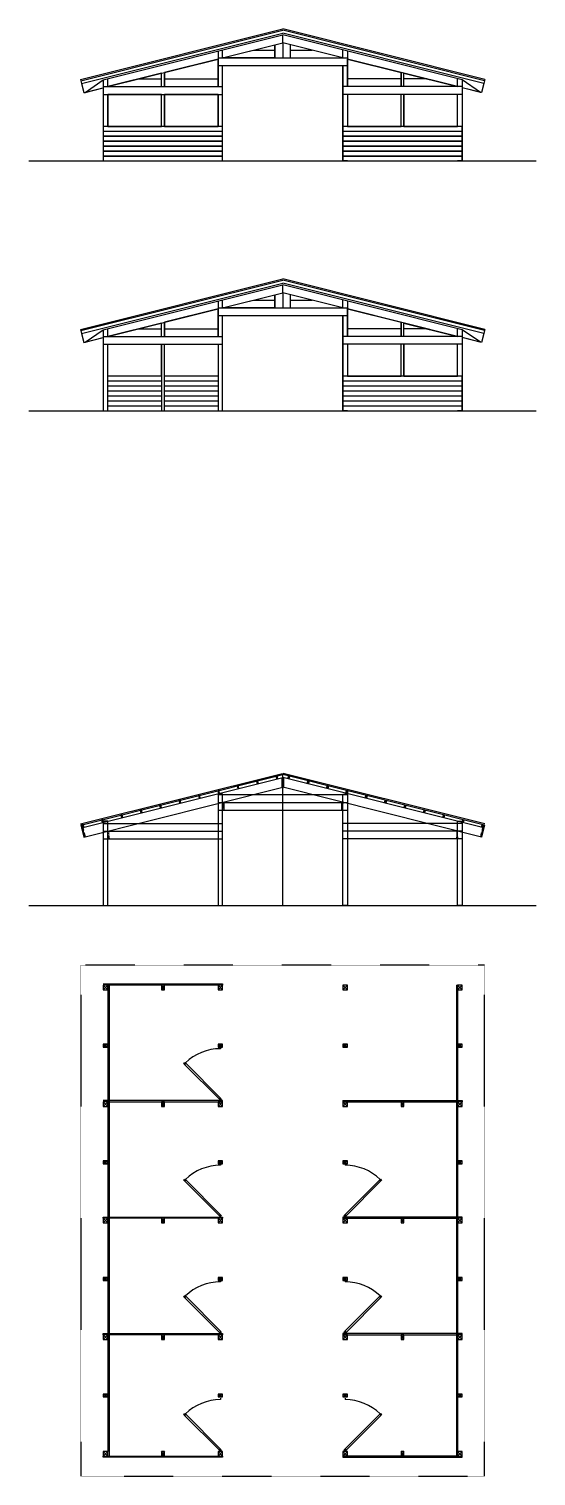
# Model space of a CAD drawing. Header units: inches. Extents: x -625442 to 34963, y -27993 to 66986.
# Drawn here: x -18276 to -17666, y 29737 to 31475 of the extents above; entities that cross this region are included whole.
import ezdxf

# ---------------------------------------------------------------- set-up
doc = ezdxf.new("R2010")
doc.units = ezdxf.units.IN
doc.header["$LTSCALE"] = 0.5
doc.header["$MEASUREMENT"] = 0
doc.linetypes.add('HIDDEN2', pattern=[0.1875, 0.125, -0.0625])
for name, color, linetype in [('E-BEYOND', 243, 'Continuous'), ('E-DETAIL', 144, 'Continuous'), ('E-EDGE', 200, 'Continuous'), ('E-OUTLINE-DARK', 130, 'Continuous'), ('E-OUTLINE-MED.', 133, 'Continuous'), ('E-PATTERN', 126, 'Continuous'), ('P-ABOVE', 201, 'HIDDEN2'), ('P-BELOW-DARK', 80, 'Continuous'), ('P-BELOW-LIGHT', 143, 'Continuous'), ('P-BELOW-MED', 145, 'Continuous'), ('P-WALL', 90, 'Continuous')]:
    doc.layers.add(name, color=color, linetype=linetype)

msp = doc.modelspace()

# ---------------------------------------------------------------- linework, layer by layer
at = {"layer": 'E-BEYOND'}
for p, q in [((-17961.25867, 31439.88917), (-17961.25867, 31455.57667)), ((-18006.00867, 31449.13917), (-17980.25867, 31449.13917)), ((-17961.25867, 31449.13917), (-17935.50867, 31449.13917)), ((-18144.00867, 31414.63917), (-18116.50867, 31414.63917)), ((-18113.00867, 31414.63917), (-18048.50867, 31414.63917)), ((-17828.50867, 31414.63917), (-17893.00867, 31414.63917)), ((-17797.50867, 31414.63917), (-17825.00867, 31414.63917)), ((-18006.00867, 31149.13917), (-17980.25867, 31149.13917)), ((-17961.25867, 31139.88917), (-17961.25867, 31155.57667)), ((-17961.25867, 31149.13917), (-17935.50867, 31149.13917)), ((-18144.00867, 31114.63917), (-18116.50867, 31114.63917)), ((-18113.00867, 31114.63917), (-18048.50867, 31114.63917)), ((-17828.50867, 31114.63917), (-17893.00867, 31114.63917)), ((-17797.50867, 31114.63917), (-17825.00867, 31114.63917))]:
    msp.add_line(p, q, dxfattribs=at)
at = {"layer": 'E-DETAIL'}
for p, q in [((-18212.52061, 31409.10742), (-17970.75867, 31469.54791)), ((-18043.00867, 31439.88917), (-17970.75867, 31457.95167)), ((-17728.99672, 31409.10742), (-17970.75867, 31469.54791)), ((-18181.00867, 31405.38917), (-18048.50867, 31438.51417)), ((-18048.50867, 31439.88917), (-17893.00867, 31439.88917)), ((-17760.50867, 31405.38917), (-17893.00867, 31438.51417)), ((-18213.73329, 31413.95813), (-18213.36949, 31412.50292)), ((-18186.50867, 31405.38917), (-18043.00867, 31405.38917)), ((-17755.00867, 31405.38917), (-17898.50867, 31405.38917)), ((-17727.78404, 31413.95813), (-17728.14785, 31412.50292)), ((-18186.50867, 31396.13917), (-18043.00867, 31396.13917)), ((-17755.00867, 31396.13917), (-17898.50867, 31396.13917)), ((-18116.50867, 31351.63917), (-18116.50867, 31352.13917)), ((-18113.00867, 31351.63917), (-18113.00867, 31352.13917)), ((-17828.50867, 31351.63917), (-17828.50867, 31352.13917)), ((-17825.00867, 31351.63917), (-17825.00867, 31352.13917)), ((-18116.50867, 31345.63917), (-18116.50867, 31346.13917)), ((-18116.50867, 31339.63917), (-18116.50867, 31340.13917)), ((-18116.50867, 31333.63917), (-18116.50867, 31334.13917)), ((-18113.00867, 31345.63917), (-18113.00867, 31346.13917)), ((-18113.00867, 31339.63917), (-18113.00867, 31340.13917)), ((-18113.00867, 31333.63917), (-18113.00867, 31334.13917)), ((-17828.50867, 31345.63917), (-17828.50867, 31346.13917)), ((-17828.50867, 31339.63917), (-17828.50867, 31340.13917)), ((-17828.50867, 31333.63917), (-17828.50867, 31334.13917)), ((-17825.00867, 31345.63917), (-17825.00867, 31346.13917)), ((-17825.00867, 31339.63917), (-17825.00867, 31340.13917)), ((-17825.00867, 31333.63917), (-17825.00867, 31334.13917)), ((-18116.50867, 31327.63917), (-18116.50867, 31328.13917)), ((-18116.50867, 31321.63917), (-18116.50867, 31322.13917)), ((-18113.00867, 31327.63917), (-18113.00867, 31328.13917)), ((-18113.00867, 31321.63917), (-18113.00867, 31322.13917)), ((-17828.50867, 31327.63917), (-17828.50867, 31328.13917)), ((-17828.50867, 31321.63917), (-17828.50867, 31322.13917)), ((-17825.00867, 31327.63917), (-17825.00867, 31328.13917)), ((-17825.00867, 31321.63917), (-17825.00867, 31322.13917)), ((-18212.52061, 31109.10742), (-17970.75867, 31169.54791)), ((-17728.99672, 31109.10742), (-17970.75867, 31169.54791)), ((-18043.00867, 31139.88917), (-17970.75867, 31157.95167)), ((-18181.00867, 31105.38917), (-18048.50867, 31138.51417)), ((-18048.50867, 31139.88917), (-17893.00867, 31139.88917)), ((-17760.50867, 31105.38917), (-17893.00867, 31138.51417)), ((-18213.73329, 31113.95813), (-18213.36949, 31112.50292)), ((-17727.78404, 31113.95813), (-17728.14785, 31112.50292)), ((-18186.50867, 31105.38917), (-18043.00867, 31105.38917)), ((-18186.50867, 31096.13917), (-18043.00867, 31096.13917)), ((-17755.00867, 31105.38917), (-17898.50867, 31105.38917)), ((-17755.00867, 31096.13917), (-17898.50867, 31096.13917)), ((-17828.50867, 31051.63917), (-17828.50867, 31052.13917)), ((-17828.50867, 31045.63917), (-17828.50867, 31046.13917)), ((-17828.50867, 31039.63917), (-17828.50867, 31040.13917)), ((-17825.00867, 31051.63917), (-17825.00867, 31052.13917)), ((-17825.00867, 31045.63917), (-17825.00867, 31046.13917)), ((-17825.00867, 31039.63917), (-17825.00867, 31040.13917)), ((-17828.50867, 31033.63917), (-17828.50867, 31034.13917)), ((-17828.50867, 31027.63917), (-17828.50867, 31028.13917)), ((-17828.50867, 31021.63917), (-17828.50867, 31022.13917)), ((-17825.00867, 31033.63917), (-17825.00867, 31034.13917)), ((-17825.00867, 31027.63917), (-17825.00867, 31028.13917)), ((-17825.00867, 31021.63917), (-17825.00867, 31022.13917))]:
    msp.add_line(p, q, dxfattribs=at)
for points in [[(-18213.73329, 31413.95813), (-17970.75867, 31474.70179)], [(-17727.78404, 31413.95813), (-17970.75867, 31474.70179)], [(-18048.50867, 31448.04886), (-18048.50867, 31405.38917)], [(-18043.00867, 31439.88917), (-18043.00867, 31449.42386)], [(-17898.50867, 31439.88917), (-17898.50867, 31449.42386)], [(-17893.00867, 31448.04886), (-17893.00867, 31405.38917)], [(-18186.50867, 31413.54886), (-18186.50867, 31316.13917), (-18181.00867, 31316.13917)], [(-18181.00867, 31405.38917), (-18181.00867, 31414.92386)], [(-17760.50867, 31405.38917), (-17760.50867, 31414.92386)], [(-17755.00867, 31413.54886), (-17755.00867, 31316.13917), (-17760.50867, 31316.13917)], [(-18181.00867, 31351.63917), (-18181.00867, 31352.13917)], [(-18048.50867, 31352.13917), (-18048.50867, 31351.63917)], [(-17893.00867, 31352.13917), (-17893.00867, 31351.63917)], [(-17760.50867, 31351.63917), (-17760.50867, 31352.13917)], [(-18181.00867, 31345.63917), (-18181.00867, 31346.13917)], [(-18181.00867, 31339.63917), (-18181.00867, 31340.13917)], [(-18181.00867, 31333.63917), (-18181.00867, 31334.13917)], [(-18048.50867, 31346.13917), (-18048.50867, 31345.63917)], [(-18048.50867, 31340.13917), (-18048.50867, 31339.63917)], [(-18048.50867, 31334.13917), (-18048.50867, 31333.63917)], [(-17893.00867, 31346.13917), (-17893.00867, 31345.63917)], [(-17893.00867, 31340.13917), (-17893.00867, 31339.63917)], [(-17893.00867, 31334.13917), (-17893.00867, 31333.63917)], [(-17760.50867, 31345.63917), (-17760.50867, 31346.13917)], [(-17760.50867, 31339.63917), (-17760.50867, 31340.13917)], [(-17760.50867, 31333.63917), (-17760.50867, 31334.13917)], [(-18181.00867, 31327.63917), (-18181.00867, 31328.13917)], [(-18181.00867, 31321.63917), (-18181.00867, 31322.13917)], [(-18048.50867, 31328.13917), (-18048.50867, 31327.63917)], [(-18048.50867, 31322.13917), (-18048.50867, 31321.63917)], [(-17893.00867, 31328.13917), (-17893.00867, 31327.63917)], [(-17893.00867, 31322.13917), (-17893.00867, 31321.63917)], [(-17760.50867, 31327.63917), (-17760.50867, 31328.13917)], [(-17760.50867, 31321.63917), (-17760.50867, 31322.13917)], [(-18213.73329, 31113.95813), (-17970.75867, 31174.70179)], [(-17727.78404, 31113.95813), (-17970.75867, 31174.70179)], [(-18048.50867, 31148.04886), (-18048.50867, 31105.38917)], [(-18043.00867, 31139.88917), (-18043.00867, 31149.42386)], [(-17898.50867, 31139.88917), (-17898.50867, 31149.42386)], [(-17893.00867, 31148.04886), (-17893.00867, 31105.38917)], [(-18186.50867, 31113.54886), (-18186.50867, 31016.13917), (-18181.00867, 31016.13917)], [(-18181.00867, 31105.38917), (-18181.00867, 31114.92386)], [(-17760.50867, 31105.38917), (-17760.50867, 31114.92386)], [(-17755.00867, 31113.54886), (-17755.00867, 31016.13917), (-17760.50867, 31016.13917)], [(-18181.00867, 31052.13917), (-18116.50867, 31052.13917)], [(-18116.50867, 31051.63917), (-18181.00867, 31051.63917)], [(-18181.00867, 31046.13917), (-18116.50867, 31046.13917)], [(-18116.50867, 31045.63917), (-18181.00867, 31045.63917)], [(-18181.00867, 31040.13917), (-18116.50867, 31040.13917)], [(-18116.50867, 31039.63917), (-18181.00867, 31039.63917)], [(-18113.00867, 31052.13917), (-18048.50867, 31052.13917)], [(-18048.50867, 31051.63917), (-18113.00867, 31051.63917)], [(-18113.00867, 31046.13917), (-18048.50867, 31046.13917)], [(-18048.50867, 31045.63917), (-18113.00867, 31045.63917)], [(-18113.00867, 31040.13917), (-18048.50867, 31040.13917)], [(-18048.50867, 31039.63917), (-18113.00867, 31039.63917)], [(-17893.00867, 31052.13917), (-17893.00867, 31051.63917)], [(-17893.00867, 31046.13917), (-17893.00867, 31045.63917)], [(-17893.00867, 31040.13917), (-17893.00867, 31039.63917)], [(-17760.50867, 31051.63917), (-17760.50867, 31052.13917)], [(-17760.50867, 31045.63917), (-17760.50867, 31046.13917)], [(-17760.50867, 31039.63917), (-17760.50867, 31040.13917)], [(-18181.00867, 31034.13917), (-18116.50867, 31034.13917)], [(-18116.50867, 31033.63917), (-18181.00867, 31033.63917)], [(-18181.00867, 31028.13917), (-18116.50867, 31028.13917)], [(-18116.50867, 31027.63917), (-18181.00867, 31027.63917)], [(-18181.00867, 31022.13917), (-18116.50867, 31022.13917)], [(-18116.50867, 31021.63917), (-18181.00867, 31021.63917)], [(-18113.00867, 31034.13917), (-18048.50867, 31034.13917)], [(-18048.50867, 31033.63917), (-18113.00867, 31033.63917)], [(-18113.00867, 31028.13917), (-18048.50867, 31028.13917)], [(-18048.50867, 31027.63917), (-18113.00867, 31027.63917)], [(-18113.00867, 31022.13917), (-18048.50867, 31022.13917)], [(-18048.50867, 31021.63917), (-18113.00867, 31021.63917)], [(-17893.00867, 31034.13917), (-17893.00867, 31033.63917)], [(-17893.00867, 31028.13917), (-17893.00867, 31027.63917)], [(-17893.00867, 31022.13917), (-17893.00867, 31021.63917)], [(-17760.50867, 31033.63917), (-17760.50867, 31034.13917)], [(-17760.50867, 31027.63917), (-17760.50867, 31028.13917)], [(-17760.50867, 31021.63917), (-17760.50867, 31022.13917)]]:
    msp.add_lwpolyline(points, dxfattribs=at)
for points in [[(-18186.50867, 31352.13917), (-18043.00867, 31352.13917), (-18043.00867, 31357.63917), (-18186.50867, 31357.63917)], [(-18186.50867, 31346.13917), (-18043.00867, 31346.13917), (-18043.00867, 31351.63917), (-18186.50867, 31351.63917)], [(-17898.50867, 31352.13917), (-17755.00867, 31352.13917), (-17755.00867, 31357.63917), (-17898.50867, 31357.63917)], [(-17898.50867, 31346.13917), (-17755.00867, 31346.13917), (-17755.00867, 31351.63917), (-17898.50867, 31351.63917)], [(-18186.50867, 31340.13917), (-18043.00867, 31340.13917), (-18043.00867, 31345.63917), (-18186.50867, 31345.63917)], [(-18186.50867, 31334.13917), (-18043.00867, 31334.13917), (-18043.00867, 31339.63917), (-18186.50867, 31339.63917)], [(-18186.50867, 31328.13917), (-18043.00867, 31328.13917), (-18043.00867, 31333.63917), (-18186.50867, 31333.63917)], [(-17898.50867, 31340.13917), (-17755.00867, 31340.13917), (-17755.00867, 31345.63917), (-17898.50867, 31345.63917)], [(-17898.50867, 31334.13917), (-17755.00867, 31334.13917), (-17755.00867, 31339.63917), (-17898.50867, 31339.63917)], [(-17898.50867, 31328.13917), (-17755.00867, 31328.13917), (-17755.00867, 31333.63917), (-17898.50867, 31333.63917)], [(-18186.50867, 31322.13917), (-18043.00867, 31322.13917), (-18043.00867, 31327.63917), (-18186.50867, 31327.63917)], [(-18186.50867, 31316.13917), (-18043.00867, 31316.13917), (-18043.00867, 31321.63917), (-18186.50867, 31321.63917)], [(-17898.50867, 31322.13917), (-17755.00867, 31322.13917), (-17755.00867, 31327.63917), (-17898.50867, 31327.63917)], [(-17898.50867, 31316.13917), (-17755.00867, 31316.13917), (-17755.00867, 31321.63917), (-17898.50867, 31321.63917)], [(-17898.50867, 31052.13917), (-17755.00867, 31052.13917), (-17755.00867, 31057.63917), (-17898.50867, 31057.63917)], [(-17898.50867, 31046.13917), (-17755.00867, 31046.13917), (-17755.00867, 31051.63917), (-17898.50867, 31051.63917)], [(-17898.50867, 31040.13917), (-17755.00867, 31040.13917), (-17755.00867, 31045.63917), (-17898.50867, 31045.63917)], [(-17898.50867, 31034.13917), (-17755.00867, 31034.13917), (-17755.00867, 31039.63917), (-17898.50867, 31039.63917)], [(-17898.50867, 31028.13917), (-17755.00867, 31028.13917), (-17755.00867, 31033.63917), (-17898.50867, 31033.63917)], [(-17898.50867, 31022.13917), (-17755.00867, 31022.13917), (-17755.00867, 31027.63917), (-17898.50867, 31027.63917)], [(-17898.50867, 31016.13917), (-17755.00867, 31016.13917), (-17755.00867, 31021.63917), (-17898.50867, 31021.63917)]]:
    msp.add_lwpolyline(points, close=True, dxfattribs=at)
at = {"layer": 'E-EDGE'}
for points in [[(-18043.00867, 31439.88917), (-17980.25867, 31455.57667), (-17980.25867, 31439.88917), (-18043.00867, 31439.88917)], [(-17970.75867, 31457.95167), (-17970.75867, 31439.88917), (-17898.50867, 31439.88917), (-17970.75867, 31457.95167)], [(-18113.00867, 31422.38917), (-18113.00867, 31405.38917), (-18048.50867, 31405.38917), (-18048.50867, 31438.51417), (-18113.00867, 31422.38917)], [(-17828.50867, 31422.38917), (-17828.50867, 31405.38917), (-17893.00867, 31405.38917), (-17893.00867, 31438.51417), (-17828.50867, 31422.38917)], [(-18181.00867, 31405.38917), (-18116.50867, 31405.38917), (-18116.50867, 31421.51417), (-18181.00867, 31405.38917)], [(-18043.00867, 31316.13917), (-18043.00867, 31430.63917), (-17898.50867, 31430.63917), (-17898.50867, 31316.13917)], [(-17760.50867, 31405.38917), (-17825.00867, 31405.38917), (-17825.00867, 31421.51417), (-17760.50867, 31405.38917)], [(-18043.00867, 31139.88917), (-17980.25867, 31155.57667), (-17980.25867, 31139.88917), (-18043.00867, 31139.88917)], [(-17970.75867, 31157.95167), (-17970.75867, 31139.88917), (-17898.50867, 31139.88917), (-17970.75867, 31157.95167)], [(-18113.00867, 31122.38917), (-18113.00867, 31105.38917), (-18048.50867, 31105.38917), (-18048.50867, 31138.51417), (-18113.00867, 31122.38917)], [(-18043.00867, 31016.13917), (-18043.00867, 31130.63917), (-17898.50867, 31130.63917), (-17898.50867, 31016.13917)], [(-17828.50867, 31122.38917), (-17828.50867, 31105.38917), (-17893.00867, 31105.38917), (-17893.00867, 31138.51417), (-17828.50867, 31122.38917)], [(-18181.00867, 31105.38917), (-18116.50867, 31105.38917), (-18116.50867, 31121.51417), (-18181.00867, 31105.38917)], [(-17760.50867, 31105.38917), (-17825.00867, 31105.38917), (-17825.00867, 31121.51417), (-17760.50867, 31105.38917)], [(-18181.00867, 31016.13917), (-18181.00867, 31096.13917), (-18116.50867, 31096.13917), (-18116.50867, 31016.13917)], [(-18113.00867, 31016.13917), (-18113.00867, 31096.13917), (-18048.50867, 31096.13917), (-18048.50867, 31016.13917)], [(-18116.50867, 31057.63917), (-18181.00867, 31057.63917)], [(-18048.50867, 31057.63917), (-18113.00867, 31057.63917)]]:
    msp.add_lwpolyline(points, dxfattribs=at)
for points in [[(-18116.50867, 31357.63917), (-18116.50867, 31396.13917), (-18181.00867, 31396.13917), (-18181.00867, 31357.63917)], [(-18048.50867, 31357.63917), (-18048.50867, 31396.13917), (-18113.00867, 31396.13917), (-18113.00867, 31357.63917)], [(-17828.50867, 31357.63917), (-17828.50867, 31396.13917), (-17893.00867, 31396.13917), (-17893.00867, 31357.63917)], [(-17760.50867, 31357.63917), (-17760.50867, 31396.13917), (-17825.00867, 31396.13917), (-17825.00867, 31357.63917)], [(-17828.50867, 31057.63917), (-17828.50867, 31096.13917), (-17893.00867, 31096.13917), (-17893.00867, 31057.63917)], [(-17760.50867, 31057.63917), (-17760.50867, 31096.13917), (-17825.00867, 31096.13917), (-17825.00867, 31057.63917)]]:
    msp.add_lwpolyline(points, close=True, dxfattribs=at)
at = {"layer": 'E-OUTLINE-DARK'}
for p, q in [((-18213.36949, 31412.50292), (-18212.52061, 31409.10742)), ((-18212.52061, 31409.10742), (-18209.79209, 31398.19332)), ((-18209.79209, 31398.19332), (-18186.50867, 31404.01417)), ((-17728.99672, 31409.10742), (-17731.72525, 31398.19332)), ((-17728.14785, 31412.50292), (-17728.99672, 31409.10742)), ((-18209.79209, 31398.19332), (-18208.33687, 31398.55712)), ((-17731.72525, 31398.19332), (-17733.18046, 31398.55712)), ((-18213.36949, 31112.50292), (-18212.52061, 31109.10742)), ((-18212.52061, 31109.10742), (-18209.79209, 31098.19332)), ((-17728.99672, 31109.10742), (-17731.72525, 31098.19332)), ((-17728.14785, 31112.50292), (-17728.99672, 31109.10742)), ((-18209.79209, 31098.19332), (-18186.50867, 31104.01417)), ((-18209.79209, 31098.19332), (-18208.33687, 31098.55712)), ((-17731.72525, 31098.19332), (-17733.18046, 31098.55712))]:
    msp.add_line(p, q, dxfattribs=at)
for points in [[(-18213.36949, 31412.50292), (-17970.75867, 31473.15563)], [(-17728.14785, 31412.50292), (-17970.75867, 31473.15563)], [(-18208.33687, 31398.55712), (-18186.50867, 31404.01417), (-18186.50867, 31316.13917)], [(-17733.18046, 31398.55712), (-17755.00867, 31404.01417), (-17755.00867, 31316.13917)], [(-18275.86567, 31316.13917), (-17666.22785, 31316.13917)], [(-18213.36949, 31112.50292), (-17970.75867, 31173.15563)], [(-17728.14785, 31112.50292), (-17970.75867, 31173.15563)], [(-18208.33687, 31098.55712), (-18186.50867, 31104.01417), (-18186.50867, 31016.13917)], [(-17733.18046, 31098.55712), (-17755.00867, 31104.01417), (-17755.00867, 31016.13917)], [(-18275.86567, 31016.13917), (-17666.22785, 31016.13917)]]:
    msp.add_lwpolyline(points, dxfattribs=at)
at = {"layer": 'E-OUTLINE-MED.'}
for p, q in [((-18208.33687, 31398.55712), (-18186.50867, 31413.54886)), ((-17733.18046, 31398.55712), (-17755.00867, 31413.54886)), ((-18208.33687, 31098.55712), (-18186.50867, 31113.54886)), ((-17733.18046, 31098.55712), (-17755.00867, 31113.54886))]:
    msp.add_line(p, q, dxfattribs=at)
for points in [[(-18186.50867, 31413.54886), (-17970.75867, 31467.48636)], [(-17755.00867, 31413.54886), (-17970.75867, 31467.48636)], [(-18186.50867, 31113.54886), (-17970.75867, 31167.48636)], [(-17755.00867, 31113.54886), (-17970.75867, 31167.48636)]]:
    msp.add_lwpolyline(points, dxfattribs=at)
at = {"layer": 'E-PATTERN'}
for p, q in [((-17970.75867, 31457.95167), (-17970.75867, 31467.48636)), ((-17970.75867, 31157.95167), (-17970.75867, 31167.48636))]:
    msp.add_line(p, q, dxfattribs=at)
at = {"layer": 'P-ABOVE'}
for p, q in [((-18043.00867, 30545.93987), (-18041.50867, 30536.68987)), ((-18041.50867, 30545.93987), (-18043.00867, 30536.68987)), ((-17898.50867, 30545.93987), (-17900.00867, 30536.68987)), ((-17900.00867, 30545.93987), (-17898.50867, 30536.68987)), ((-18211.0654, 30515.52192), (-18208.33687, 30504.60782)), ((-18181.00867, 30511.43987), (-18179.50867, 30502.18987)), ((-18179.50867, 30511.43987), (-18181.00867, 30502.18987)), ((-17760.50867, 30511.43987), (-17762.00867, 30502.18987)), ((-17762.00867, 30511.43987), (-17760.50867, 30502.18987)), ((-17730.45193, 30515.52192), (-17733.18046, 30504.60782))]:
    msp.add_line(p, q, dxfattribs=at)
for points in [[(-18043.00867, 30545.93987), (-18041.50867, 30545.93987), (-18041.50867, 30536.68987), (-18043.00867, 30536.68987)], [(-17898.50867, 30545.93987), (-17900.00867, 30545.93987), (-17900.00867, 30536.68987), (-17898.50867, 30536.68987)], [(-18181.00867, 30511.43987), (-18179.50867, 30511.43987), (-18179.50867, 30502.18987), (-18181.00867, 30502.18987)], [(-17760.50867, 30511.43987), (-17762.00867, 30511.43987), (-17762.00867, 30502.18987), (-17760.50867, 30502.18987)], [(-18213.36949, 29736.86769), (-17728.14785, 29736.86769), (-17728.14785, 30350.36769), (-18213.36949, 30350.36769)]]:
    msp.add_lwpolyline(points, close=True, dxfattribs=at)
at = {"layer": 'P-BELOW-DARK'}
for points in [[(-18213.36949, 30518.55362), (-17970.75867, 30579.20632)], [(-17728.14785, 30518.55362), (-17970.75867, 30579.20632)]]:
    msp.add_lwpolyline(points, dxfattribs=at)
at = {"layer": 'P-BELOW-LIGHT'}
for p, q in [((-18048.50867, 30555.18987), (-17893.00867, 30555.18987)), ((-18186.50867, 30520.68987), (-18043.00867, 30520.68987)), ((-17755.00867, 30520.68987), (-17898.50867, 30520.68987))]:
    msp.add_line(p, q, dxfattribs=at)
at = {"layer": 'P-BELOW-MED'}
for p, q in [((-17980.25867, 31439.88917), (-17980.25867, 31455.57667)), ((-17898.50867, 31439.88917), (-17970.75867, 31457.95167)), ((-18116.50867, 31405.38917), (-18116.50867, 31421.51417)), ((-18113.00867, 31405.38917), (-18113.00867, 31422.38917)), ((-18048.50867, 31430.63917), (-17893.00867, 31430.63917)), ((-17828.50867, 31405.38917), (-17828.50867, 31422.38917)), ((-17825.00867, 31405.38917), (-17825.00867, 31421.51417)), ((-17731.72525, 31398.19332), (-17755.00867, 31404.01417)), ((-18116.50867, 31357.63917), (-18116.50867, 31396.13917)), ((-18113.00867, 31357.63917), (-18113.00867, 31396.13917)), ((-17828.50867, 31357.63917), (-17828.50867, 31396.13917)), ((-17825.00867, 31357.63917), (-17825.00867, 31396.13917)), ((-17980.25867, 31139.88917), (-17980.25867, 31155.57667)), ((-17898.50867, 31139.88917), (-17970.75867, 31157.95167)), ((-18048.50867, 31130.63917), (-17893.00867, 31130.63917)), ((-18116.50867, 31105.38917), (-18116.50867, 31121.51417)), ((-18113.00867, 31105.38917), (-18113.00867, 31122.38917)), ((-17828.50867, 31105.38917), (-17828.50867, 31122.38917)), ((-17825.00867, 31105.38917), (-17825.00867, 31121.51417)), ((-18116.50867, 31057.63917), (-18116.50867, 31096.13917)), ((-18113.00867, 31057.63917), (-18113.00867, 31096.13917)), ((-17828.50867, 31057.63917), (-17828.50867, 31096.13917)), ((-17825.00867, 31057.63917), (-17825.00867, 31096.13917)), ((-17731.72525, 31098.19332), (-17755.00867, 31104.01417)), ((-18212.52061, 30515.15812), (-17970.75867, 30575.5986)), ((-18002.36349, 30571.30512), (-18000.0594, 30568.27342)), ((-18000.90828, 30571.66892), (-18001.51462, 30567.90962)), ((-17979.08007, 30577.12597), (-17976.77598, 30574.09427)), ((-17977.62486, 30577.48977), (-17978.2312, 30573.73047)), ((-17970.75867, 30422.18987), (-17970.75867, 30579.20632)), ((-17728.99672, 30515.15812), (-17970.75867, 30575.5986)), ((-17962.43726, 30577.12597), (-17964.74135, 30574.09427)), ((-17963.89247, 30577.48977), (-17963.28613, 30573.73047)), ((-17939.15384, 30571.30512), (-17941.45793, 30568.27342)), ((-17940.60905, 30571.66892), (-17940.00271, 30567.90962)), ((-18209.79209, 30504.24401), (-17970.75867, 30564.00237)), ((-18072.21375, 30553.84255), (-18069.90966, 30550.81085)), ((-18070.75854, 30554.20635), (-18071.36488, 30550.44705)), ((-18048.93033, 30559.66341), (-18046.62624, 30556.63171)), ((-18047.47512, 30560.02721), (-18048.08146, 30556.26791)), ((-18025.64691, 30565.48426), (-18023.34282, 30562.45256)), ((-18024.1917, 30565.84806), (-18024.79804, 30562.08876)), ((-17731.72525, 30504.24401), (-17970.75867, 30564.00237)), ((-17915.87042, 30565.48426), (-17918.17451, 30562.45256)), ((-17917.32563, 30565.84806), (-17916.71929, 30562.08876)), ((-17892.587, 30559.66341), (-17894.89109, 30556.63171)), ((-17894.04221, 30560.02721), (-17893.43587, 30556.26791)), ((-17869.30358, 30553.84255), (-17871.60767, 30550.81085)), ((-17870.75879, 30554.20635), (-17870.15245, 30550.44705)), ((-18142.06401, 30536.37999), (-18139.75992, 30533.34829)), ((-18140.6088, 30536.74379), (-18141.21514, 30532.98449)), ((-18118.78059, 30542.20084), (-18116.4765, 30539.16914)), ((-18117.32538, 30542.56464), (-18117.93172, 30538.80534)), ((-18095.49717, 30548.0217), (-18093.19308, 30544.99)), ((-18094.04196, 30548.3855), (-18094.6483, 30544.6262)), ((-18048.50867, 30545.93987), (-17893.00867, 30545.93987)), ((-18048.50867, 30536.68987), (-17893.00867, 30536.68987)), ((-17846.02016, 30548.0217), (-17848.32425, 30544.99)), ((-17847.47537, 30548.3855), (-17846.86903, 30544.6262)), ((-17822.73674, 30542.20084), (-17825.04083, 30539.16914)), ((-17824.19195, 30542.56464), (-17823.58561, 30538.80534)), ((-17799.45332, 30536.37999), (-17801.75741, 30533.34829)), ((-17800.90853, 30536.74379), (-17800.30219, 30532.98449)), ((-18213.36949, 30518.55362), (-18211.0654, 30515.52192)), ((-18211.91427, 30518.91742), (-18212.52061, 30515.15812)), ((-18211.91427, 30518.91742), (-18209.61018, 30515.88572)), ((-18210.45906, 30519.28122), (-18211.0654, 30515.52192)), ((-18188.63085, 30524.73828), (-18186.32676, 30521.70658)), ((-18187.17564, 30525.10208), (-18187.78198, 30521.34278)), ((-18165.34743, 30530.55913), (-18163.04334, 30527.52743)), ((-18163.89222, 30530.92293), (-18164.49856, 30527.16363)), ((-17776.1699, 30530.55913), (-17778.47399, 30527.52743)), ((-17777.62511, 30530.92293), (-17777.01877, 30527.16363)), ((-17752.88648, 30524.73828), (-17755.19057, 30521.70658)), ((-17754.34169, 30525.10208), (-17753.73535, 30521.34278)), ((-17729.60306, 30518.91742), (-17731.90715, 30515.88572)), ((-17731.05827, 30519.28122), (-17730.45193, 30515.52192)), ((-17728.14785, 30518.55362), (-17730.45193, 30515.52192)), ((-17729.60306, 30518.91742), (-17728.99672, 30515.15812)), ((-18212.52061, 30515.15812), (-18209.79209, 30504.24401)), ((-18212.52061, 30515.15812), (-18208.33687, 30504.60782)), ((-18211.0654, 30515.52192), (-18209.79209, 30504.24401)), ((-18186.50867, 30511.43987), (-18043.00867, 30511.43987)), ((-18186.50867, 30502.18987), (-18043.00867, 30502.18987)), ((-17755.00867, 30511.43987), (-17898.50867, 30511.43987)), ((-17755.00867, 30502.18987), (-17898.50867, 30502.18987)), ((-17728.99672, 30515.15812), (-17733.18046, 30504.60782)), ((-17730.45193, 30515.52192), (-17731.72525, 30504.24401)), ((-17728.99672, 30515.15812), (-17731.72525, 30504.24401)), ((-18181.00867, 30326.36769), (-18181.00867, 29766.36769)), ((-18179.50867, 30326.36769), (-18179.50867, 29760.86769)), ((-17762.00867, 30326.36769), (-17762.00867, 29760.86769)), ((-17762.00867, 30326.36769), (-17760.50867, 30326.36769)), ((-17760.50867, 30326.36769), (-17760.50867, 29766.36769)), ((-18045.75867, 30251.86769), (-18045.75867, 30250.11769)), ((-18089.24573, 30231.69054), (-18046.46577, 30188.91058)), ((-18087.83152, 30233.10476), (-18045.05156, 30190.32479)), ((-18045.75867, 30188.61769), (-18045.75867, 30187.86769)), ((-17898.50867, 30187.86769), (-17755.00867, 30187.86769)), ((-17898.50867, 30187.86769), (-17898.50867, 30186.36769)), ((-17898.50867, 30186.36769), (-17760.50867, 30186.36769)), ((-17755.00867, 30187.86769), (-17755.00867, 30186.36769)), ((-18045.75867, 30111.86769), (-18045.75867, 30110.11769)), ((-17895.75867, 30111.86769), (-17895.75867, 30110.11769)), ((-18089.24573, 30091.69054), (-18046.46577, 30048.91058)), ((-18087.83152, 30093.10476), (-18045.05156, 30050.32479)), ((-17853.68581, 30093.10476), (-17896.46577, 30050.32479)), ((-17852.2716, 30091.69054), (-17895.05156, 30048.91058)), ((-18045.75867, 30048.61769), (-18045.75867, 30047.86769)), ((-17895.75867, 30048.61769), (-17895.75867, 30047.86769)), ((-18045.75867, 29971.86769), (-18045.75867, 29970.11769)), ((-17895.75867, 29971.86769), (-17895.75867, 29970.11769)), ((-18089.24573, 29951.69054), (-18046.46577, 29908.91058)), ((-18087.83152, 29953.10476), (-18045.05156, 29910.32479)), ((-17853.68581, 29953.10476), (-17896.46577, 29910.32479)), ((-17852.2716, 29951.69054), (-17895.05156, 29908.91058)), ((-18045.75867, 29908.61769), (-18045.75867, 29907.86769)), ((-17895.75867, 29908.61769), (-17895.75867, 29907.86769)), ((-18045.75867, 29830.36769), (-18045.75867, 29828.61769)), ((-17895.75867, 29830.36769), (-17895.75867, 29828.61769)), ((-18089.24573, 29810.19054), (-18046.46577, 29767.41058)), ((-18087.83152, 29811.60476), (-18045.05156, 29768.82479)), ((-17853.68581, 29811.60476), (-17896.46577, 29768.82479)), ((-17852.2716, 29810.19054), (-17895.05156, 29767.41058)), ((-18045.75867, 29767.11769), (-18045.75867, 29766.36769)), ((-17895.75867, 29767.11769), (-17895.75867, 29766.36769))]:
    msp.add_line(p, q, dxfattribs=at)
for points in [[(-18048.50867, 31316.13917), (-18043.00867, 31316.13917), (-18043.00867, 31430.63917)], [(-17893.00867, 31316.13917), (-17898.50867, 31316.13917), (-17898.50867, 31430.63917)], [(-18181.00867, 31357.63917), (-18181.00867, 31396.13917)], [(-18048.50867, 31396.13917), (-18048.50867, 31357.63917)], [(-17893.00867, 31396.13917), (-17893.00867, 31357.63917)], [(-17760.50867, 31357.63917), (-17760.50867, 31396.13917)], [(-18048.50867, 31016.13917), (-18043.00867, 31016.13917), (-18043.00867, 31130.63917)], [(-17893.00867, 31016.13917), (-17898.50867, 31016.13917), (-17898.50867, 31130.63917)], [(-18181.00867, 31057.63917), (-18181.00867, 31096.13917)], [(-18048.50867, 31096.13917), (-18048.50867, 31057.63917)], [(-17893.00867, 31096.13917), (-17893.00867, 31057.63917)], [(-17760.50867, 31057.63917), (-17760.50867, 31096.13917)], [(-18213.73329, 30520.00883), (-17971.12247, 30580.66154)], [(-18000.0594, 30568.27342), (-18000.90828, 30571.66892), (-18002.36349, 30571.30512), (-18001.51462, 30567.90962)], [(-17976.77598, 30574.09427), (-17977.62486, 30577.48977), (-17979.08007, 30577.12597), (-17978.2312, 30573.73047)], [(-17727.78404, 30520.00883), (-17970.39486, 30580.66154)], [(-17964.74135, 30574.09427), (-17963.89247, 30577.48977), (-17962.43726, 30577.12597), (-17963.28613, 30573.73047)], [(-17941.45793, 30568.27342), (-17940.60905, 30571.66892), (-17939.15384, 30571.30512), (-17940.00271, 30567.90962)], [(-18069.90966, 30550.81085), (-18070.75854, 30554.20635), (-18072.21375, 30553.84255), (-18071.36488, 30550.44705)], [(-18046.62624, 30556.63171), (-18047.47512, 30560.02721), (-18048.93033, 30559.66341), (-18048.08146, 30556.26791)], [(-18023.34282, 30562.45256), (-18024.1917, 30565.84806), (-18025.64691, 30565.48426), (-18024.79804, 30562.08876)], [(-17918.17451, 30562.45256), (-17917.32563, 30565.84806), (-17915.87042, 30565.48426), (-17916.71929, 30562.08876)], [(-17894.89109, 30556.63171), (-17894.04221, 30560.02721), (-17892.587, 30559.66341), (-17893.43587, 30556.26791)], [(-17871.60767, 30550.81085), (-17870.75879, 30554.20635), (-17869.30358, 30553.84255), (-17870.15245, 30550.44705)], [(-18139.75992, 30533.34829), (-18140.6088, 30536.74379), (-18142.06401, 30536.37999), (-18141.21514, 30532.98449)], [(-18116.4765, 30539.16914), (-18117.32538, 30542.56464), (-18118.78059, 30542.20084), (-18117.93172, 30538.80534)], [(-18093.19308, 30544.99), (-18094.04196, 30548.3855), (-18095.49717, 30548.0217), (-18094.6483, 30544.6262)], [(-17848.32425, 30544.99), (-17847.47537, 30548.3855), (-17846.02016, 30548.0217), (-17846.86903, 30544.6262)], [(-17825.04083, 30539.16914), (-17824.19195, 30542.56464), (-17822.73674, 30542.20084), (-17823.58561, 30538.80534)], [(-17801.75741, 30533.34829), (-17800.90853, 30536.74379), (-17799.45332, 30536.37999), (-17800.30219, 30532.98449)], [(-18211.0654, 30515.52192), (-18211.91427, 30518.91742), (-18213.36949, 30518.55362), (-18212.52061, 30515.15812)], [(-18209.61018, 30515.88572), (-18210.45906, 30519.28122), (-18211.91427, 30518.91742), (-18211.0654, 30515.52192)], [(-18186.32676, 30521.70658), (-18187.17564, 30525.10208), (-18188.63085, 30524.73828), (-18187.78198, 30521.34278)], [(-18163.04334, 30527.52743), (-18163.89222, 30530.92293), (-18165.34743, 30530.55913), (-18164.49856, 30527.16363)], [(-17778.47399, 30527.52743), (-17777.62511, 30530.92293), (-17776.1699, 30530.55913), (-17777.01877, 30527.16363)], [(-17755.19057, 30521.70658), (-17754.34169, 30525.10208), (-17752.88648, 30524.73828), (-17753.73535, 30521.34278)], [(-17731.90715, 30515.88572), (-17731.05827, 30519.28122), (-17729.60306, 30518.91742), (-17730.45193, 30515.52192)], [(-17730.45193, 30515.52192), (-17729.60306, 30518.91742), (-17728.14785, 30518.55362), (-17728.99672, 30515.15812)], [(-18275.86567, 30422.18987), (-17666.22785, 30422.18987)], [(-18186.50867, 30327.86769), (-18043.00867, 30327.86769), (-18043.00867, 30326.36769), (-18181.00867, 30326.36769)], [(-18181.00867, 30186.36769), (-18043.00867, 30186.36769), (-18043.00867, 30187.86769), (-18186.50867, 30187.86769)], [(-18186.50867, 30046.36769), (-18186.50867, 30047.86769), (-18043.00867, 30047.86769), (-18043.00867, 30046.36769), (-18181.00867, 30046.36769)], [(-17755.00867, 30046.36769), (-17755.00867, 30047.86769), (-17898.50867, 30047.86769), (-17898.50867, 30046.36769), (-17760.50867, 30046.36769)], [(-18186.50867, 29906.36769), (-18186.50867, 29907.86769), (-18043.00867, 29907.86769), (-18043.00867, 29906.36769), (-18181.00867, 29906.36769)], [(-17755.00867, 29906.36769), (-17755.00867, 29907.86769), (-17898.50867, 29907.86769), (-17898.50867, 29906.36769), (-17760.50867, 29906.36769)], [(-18181.00867, 29760.86769), (-18043.00867, 29760.86769), (-18043.00867, 29759.36769), (-18186.50867, 29759.36769), (-18186.50867, 29760.86769)], [(-17760.50867, 29760.86769), (-17898.50867, 29760.86769), (-17898.50867, 29759.36769), (-17755.00867, 29759.36769), (-17755.00867, 29760.86769)]]:
    msp.add_lwpolyline(points, dxfattribs=at)
for points in [[(-17970.00867, 30575.06487), (-17970.00867, 30563.81487), (-17971.50867, 30563.81487), (-17971.50867, 30575.06487)], [(-17971.50867, 30575.06487), (-17971.50867, 30563.81487), (-17970.00867, 30563.81487), (-17970.00867, 30575.06487)], [(-18048.50867, 30422.18987), (-18043.00867, 30422.18987), (-18043.00867, 30555.8107), (-18048.50867, 30555.8107)], [(-17893.00867, 30422.18987), (-17898.50867, 30422.18987), (-17898.50867, 30555.8107), (-17893.00867, 30555.8107)], [(-18186.50867, 30422.18987), (-18181.00867, 30422.18987), (-18181.00867, 30523.35062), (-18186.50867, 30523.35062)], [(-17755.00867, 30422.18987), (-17760.50867, 30422.18987), (-17760.50867, 30523.35062), (-17755.00867, 30523.35062)]]:
    msp.add_lwpolyline(points, close=True, dxfattribs=at)
for centre in [(-18088.53863, 30232.39765), (-18045.75867, 30189.61769), (-18088.53863, 30092.39765), (-17852.97871, 30092.39765), (-18045.75867, 30049.61769), (-17895.75867, 30049.61769), (-18088.53863, 29952.39765), (-17852.97871, 29952.39765), (-18045.75867, 29909.61769), (-17895.75867, 29909.61769), (-18088.53863, 29810.89765), (-17852.97871, 29810.89765), (-18045.75867, 29768.11769), (-17895.75867, 29768.11769)]:
    msp.add_circle(centre, 1, dxfattribs=at)
for centre, start, end in [((-18045.75867, 30189.61769), 90, 134.05295154), ((-18045.75867, 30049.61769), 90, 134.05295154), ((-17895.75867, 30049.61769), 45.94704846, 90), ((-18045.75867, 29909.61769), 90, 134.05295154), ((-17895.75867, 29909.61769), 45.94704846, 90), ((-18045.75867, 29768.11769), 90, 134.05295154), ((-17895.75867, 29768.11769), 45.94704846, 90)]:
    msp.add_arc(centre, 60.5, start, end, dxfattribs=at)
at = {"layer": 'P-WALL'}
for p, q in [((-18186.50867, 30326.36769), (-18181.00867, 30320.86769)), ((-18181.00867, 30326.36769), (-18186.50867, 30320.86769)), ((-18113.00867, 30326.36769), (-18116.50867, 30320.86769)), ((-18113.00867, 30320.86769), (-18116.50867, 30326.36769)), ((-18048.50867, 30326.36769), (-18043.00867, 30320.86769)), ((-18043.00867, 30326.36769), (-18048.50867, 30320.86769)), ((-17898.50867, 30326.36769), (-17893.00867, 30320.86769)), ((-17893.00867, 30326.36769), (-17898.50867, 30320.86769)), ((-17760.50867, 30326.36769), (-17755.00867, 30320.86769)), ((-17755.00867, 30326.36769), (-17760.50867, 30320.86769)), ((-18186.50867, 30255.36769), (-18181.00867, 30251.86769)), ((-18181.00867, 30255.36769), (-18186.50867, 30251.86769)), ((-18048.50867, 30255.36769), (-18043.00867, 30251.86769)), ((-18043.00867, 30255.36769), (-18048.50867, 30251.86769)), ((-17898.50867, 30255.36769), (-17893.00867, 30251.86769)), ((-17893.00867, 30255.36769), (-17898.50867, 30251.86769)), ((-17760.50867, 30255.36769), (-17755.00867, 30251.86769)), ((-17755.00867, 30255.36769), (-17760.50867, 30251.86769)), ((-18186.50867, 30186.36769), (-18181.00867, 30180.86769)), ((-18181.00867, 30186.36769), (-18186.50867, 30180.86769)), ((-18113.00867, 30186.36769), (-18116.50867, 30180.86769)), ((-18113.00867, 30180.86769), (-18116.50867, 30186.36769)), ((-18048.50867, 30186.36769), (-18043.00867, 30180.86769)), ((-18043.00867, 30186.36769), (-18048.50867, 30180.86769)), ((-17898.50867, 30186.36769), (-17893.00867, 30180.86769)), ((-17893.00867, 30186.36769), (-17898.50867, 30180.86769)), ((-17825.00867, 30186.36769), (-17828.50867, 30180.86769)), ((-17825.00867, 30180.86769), (-17828.50867, 30186.36769)), ((-17760.50867, 30186.36769), (-17755.00867, 30180.86769)), ((-17755.00867, 30186.36769), (-17760.50867, 30180.86769)), ((-18186.50867, 30115.36769), (-18181.00867, 30111.86769)), ((-18181.00867, 30115.36769), (-18186.50867, 30111.86769)), ((-18048.50867, 30115.36769), (-18043.00867, 30111.86769)), ((-18043.00867, 30115.36769), (-18048.50867, 30111.86769)), ((-17898.50867, 30115.36769), (-17893.00867, 30111.86769)), ((-17893.00867, 30115.36769), (-17898.50867, 30111.86769)), ((-17760.50867, 30115.36769), (-17755.00867, 30111.86769)), ((-17755.00867, 30115.36769), (-17760.50867, 30111.86769)), ((-18186.50867, 30046.36769), (-18181.00867, 30040.86769)), ((-18181.00867, 30046.36769), (-18186.50867, 30040.86769)), ((-18113.00867, 30046.36769), (-18116.50867, 30040.86769)), ((-18113.00867, 30040.86769), (-18116.50867, 30046.36769)), ((-18048.50867, 30046.36769), (-18043.00867, 30040.86769)), ((-18043.00867, 30046.36769), (-18048.50867, 30040.86769)), ((-17898.50867, 30046.36769), (-17893.00867, 30040.86769)), ((-17893.00867, 30046.36769), (-17898.50867, 30040.86769)), ((-17825.00867, 30046.36769), (-17828.50867, 30040.86769)), ((-17825.00867, 30040.86769), (-17828.50867, 30046.36769)), ((-17760.50867, 30046.36769), (-17755.00867, 30040.86769)), ((-17755.00867, 30046.36769), (-17760.50867, 30040.86769)), ((-18186.50867, 29975.36769), (-18181.00867, 29971.86769)), ((-18181.00867, 29975.36769), (-18186.50867, 29971.86769)), ((-18048.50867, 29975.36769), (-18043.00867, 29971.86769)), ((-18043.00867, 29975.36769), (-18048.50867, 29971.86769)), ((-17898.50867, 29975.36769), (-17893.00867, 29971.86769)), ((-17893.00867, 29975.36769), (-17898.50867, 29971.86769)), ((-17760.50867, 29975.36769), (-17755.00867, 29971.86769)), ((-17755.00867, 29975.36769), (-17760.50867, 29971.86769)), ((-18186.50867, 29906.36769), (-18181.00867, 29900.86769)), ((-18181.00867, 29906.36769), (-18186.50867, 29900.86769)), ((-18113.00867, 29906.36769), (-18116.50867, 29900.86769)), ((-18113.00867, 29900.86769), (-18116.50867, 29906.36769)), ((-18048.50867, 29906.36769), (-18043.00867, 29900.86769)), ((-18043.00867, 29906.36769), (-18048.50867, 29900.86769)), ((-17898.50867, 29906.36769), (-17893.00867, 29900.86769)), ((-17893.00867, 29906.36769), (-17898.50867, 29900.86769)), ((-17825.00867, 29906.36769), (-17828.50867, 29900.86769)), ((-17825.00867, 29900.86769), (-17828.50867, 29906.36769)), ((-17760.50867, 29906.36769), (-17755.00867, 29900.86769)), ((-17755.00867, 29906.36769), (-17760.50867, 29900.86769)), ((-18186.50867, 29835.36769), (-18181.00867, 29831.86769)), ((-18181.00867, 29835.36769), (-18186.50867, 29831.86769)), ((-18048.50867, 29835.36769), (-18043.00867, 29831.86769)), ((-18043.00867, 29835.36769), (-18048.50867, 29831.86769)), ((-17898.50867, 29835.36769), (-17893.00867, 29831.86769)), ((-17893.00867, 29835.36769), (-17898.50867, 29831.86769)), ((-17760.50867, 29835.36769), (-17755.00867, 29831.86769)), ((-17755.00867, 29835.36769), (-17760.50867, 29831.86769)), ((-18186.50867, 29766.36769), (-18181.00867, 29760.86769)), ((-18181.00867, 29766.36769), (-18186.50867, 29760.86769)), ((-18113.00867, 29766.36769), (-18116.50867, 29760.86769)), ((-18113.00867, 29760.86769), (-18116.50867, 29766.36769)), ((-18048.50867, 29766.36769), (-18043.00867, 29760.86769)), ((-18043.00867, 29766.36769), (-18048.50867, 29760.86769)), ((-17898.50867, 29766.36769), (-17893.00867, 29760.86769)), ((-17893.00867, 29766.36769), (-17898.50867, 29760.86769)), ((-17825.00867, 29766.36769), (-17828.50867, 29760.86769)), ((-17825.00867, 29760.86769), (-17828.50867, 29766.36769)), ((-17760.50867, 29766.36769), (-17755.00867, 29760.86769)), ((-17755.00867, 29766.36769), (-17760.50867, 29760.86769))]:
    msp.add_line(p, q, dxfattribs=at)
for points in [[(-18186.50867, 30320.86769), (-18181.00867, 30320.86769), (-18181.00867, 30326.36769), (-18186.50867, 30326.36769)], [(-18116.50867, 30326.36769), (-18116.50867, 30320.86769), (-18113.00867, 30320.86769), (-18113.00867, 30326.36769)], [(-18048.50867, 30320.86769), (-18043.00867, 30320.86769), (-18043.00867, 30326.36769), (-18048.50867, 30326.36769)], [(-17898.50867, 30320.86769), (-17893.00867, 30320.86769), (-17893.00867, 30326.36769), (-17898.50867, 30326.36769)], [(-17760.50867, 30320.86769), (-17755.00867, 30320.86769), (-17755.00867, 30326.36769), (-17760.50867, 30326.36769)], [(-18186.50867, 30251.86769), (-18181.00867, 30251.86769), (-18181.00867, 30255.36769), (-18186.50867, 30255.36769)], [(-18048.50867, 30251.86769), (-18043.00867, 30251.86769), (-18043.00867, 30255.36769), (-18048.50867, 30255.36769)], [(-17898.50867, 30251.86769), (-17893.00867, 30251.86769), (-17893.00867, 30255.36769), (-17898.50867, 30255.36769)], [(-17760.50867, 30251.86769), (-17755.00867, 30251.86769), (-17755.00867, 30255.36769), (-17760.50867, 30255.36769)], [(-18186.50867, 30180.86769), (-18181.00867, 30180.86769), (-18181.00867, 30186.36769), (-18186.50867, 30186.36769)], [(-18116.50867, 30186.36769), (-18116.50867, 30180.86769), (-18113.00867, 30180.86769), (-18113.00867, 30186.36769)], [(-18048.50867, 30180.86769), (-18043.00867, 30180.86769), (-18043.00867, 30186.36769), (-18048.50867, 30186.36769)], [(-17898.50867, 30180.86769), (-17893.00867, 30180.86769), (-17893.00867, 30186.36769), (-17898.50867, 30186.36769)], [(-17828.50867, 30186.36769), (-17828.50867, 30180.86769), (-17825.00867, 30180.86769), (-17825.00867, 30186.36769)], [(-17760.50867, 30180.86769), (-17755.00867, 30180.86769), (-17755.00867, 30186.36769), (-17760.50867, 30186.36769)], [(-18186.50867, 30111.86769), (-18181.00867, 30111.86769), (-18181.00867, 30115.36769), (-18186.50867, 30115.36769)], [(-18048.50867, 30111.86769), (-18043.00867, 30111.86769), (-18043.00867, 30115.36769), (-18048.50867, 30115.36769)], [(-17898.50867, 30111.86769), (-17893.00867, 30111.86769), (-17893.00867, 30115.36769), (-17898.50867, 30115.36769)], [(-17760.50867, 30111.86769), (-17755.00867, 30111.86769), (-17755.00867, 30115.36769), (-17760.50867, 30115.36769)], [(-18186.50867, 30040.86769), (-18181.00867, 30040.86769), (-18181.00867, 30046.36769), (-18186.50867, 30046.36769)], [(-18116.50867, 30046.36769), (-18116.50867, 30040.86769), (-18113.00867, 30040.86769), (-18113.00867, 30046.36769)], [(-18048.50867, 30040.86769), (-18043.00867, 30040.86769), (-18043.00867, 30046.36769), (-18048.50867, 30046.36769)], [(-17898.50867, 30040.86769), (-17893.00867, 30040.86769), (-17893.00867, 30046.36769), (-17898.50867, 30046.36769)], [(-17828.50867, 30046.36769), (-17828.50867, 30040.86769), (-17825.00867, 30040.86769), (-17825.00867, 30046.36769)], [(-17760.50867, 30040.86769), (-17755.00867, 30040.86769), (-17755.00867, 30046.36769), (-17760.50867, 30046.36769)], [(-18186.50867, 29971.86769), (-18181.00867, 29971.86769), (-18181.00867, 29975.36769), (-18186.50867, 29975.36769)], [(-18048.50867, 29971.86769), (-18043.00867, 29971.86769), (-18043.00867, 29975.36769), (-18048.50867, 29975.36769)], [(-17898.50867, 29971.86769), (-17893.00867, 29971.86769), (-17893.00867, 29975.36769), (-17898.50867, 29975.36769)], [(-17760.50867, 29971.86769), (-17755.00867, 29971.86769), (-17755.00867, 29975.36769), (-17760.50867, 29975.36769)], [(-18186.50867, 29900.86769), (-18181.00867, 29900.86769), (-18181.00867, 29906.36769), (-18186.50867, 29906.36769)], [(-18116.50867, 29906.36769), (-18116.50867, 29900.86769), (-18113.00867, 29900.86769), (-18113.00867, 29906.36769)], [(-18048.50867, 29900.86769), (-18043.00867, 29900.86769), (-18043.00867, 29906.36769), (-18048.50867, 29906.36769)], [(-17898.50867, 29900.86769), (-17893.00867, 29900.86769), (-17893.00867, 29906.36769), (-17898.50867, 29906.36769)], [(-17828.50867, 29906.36769), (-17828.50867, 29900.86769), (-17825.00867, 29900.86769), (-17825.00867, 29906.36769)], [(-17760.50867, 29900.86769), (-17755.00867, 29900.86769), (-17755.00867, 29906.36769), (-17760.50867, 29906.36769)], [(-18186.50867, 29831.86769), (-18181.00867, 29831.86769), (-18181.00867, 29835.36769), (-18186.50867, 29835.36769)], [(-18048.50867, 29831.86769), (-18043.00867, 29831.86769), (-18043.00867, 29835.36769), (-18048.50867, 29835.36769)], [(-17898.50867, 29831.86769), (-17893.00867, 29831.86769), (-17893.00867, 29835.36769), (-17898.50867, 29835.36769)], [(-17760.50867, 29831.86769), (-17755.00867, 29831.86769), (-17755.00867, 29835.36769), (-17760.50867, 29835.36769)], [(-18186.50867, 29760.86769), (-18181.00867, 29760.86769), (-18181.00867, 29766.36769), (-18186.50867, 29766.36769)], [(-18116.50867, 29766.36769), (-18116.50867, 29760.86769), (-18113.00867, 29760.86769), (-18113.00867, 29766.36769)], [(-18048.50867, 29760.86769), (-18043.00867, 29760.86769), (-18043.00867, 29766.36769), (-18048.50867, 29766.36769)], [(-17898.50867, 29760.86769), (-17893.00867, 29760.86769), (-17893.00867, 29766.36769), (-17898.50867, 29766.36769)], [(-17828.50867, 29766.36769), (-17828.50867, 29760.86769), (-17825.00867, 29760.86769), (-17825.00867, 29766.36769)], [(-17760.50867, 29760.86769), (-17755.00867, 29760.86769), (-17755.00867, 29766.36769), (-17760.50867, 29766.36769)]]:
    msp.add_lwpolyline(points, close=True, dxfattribs=at)

doc.saveas('drawing.dxf')
